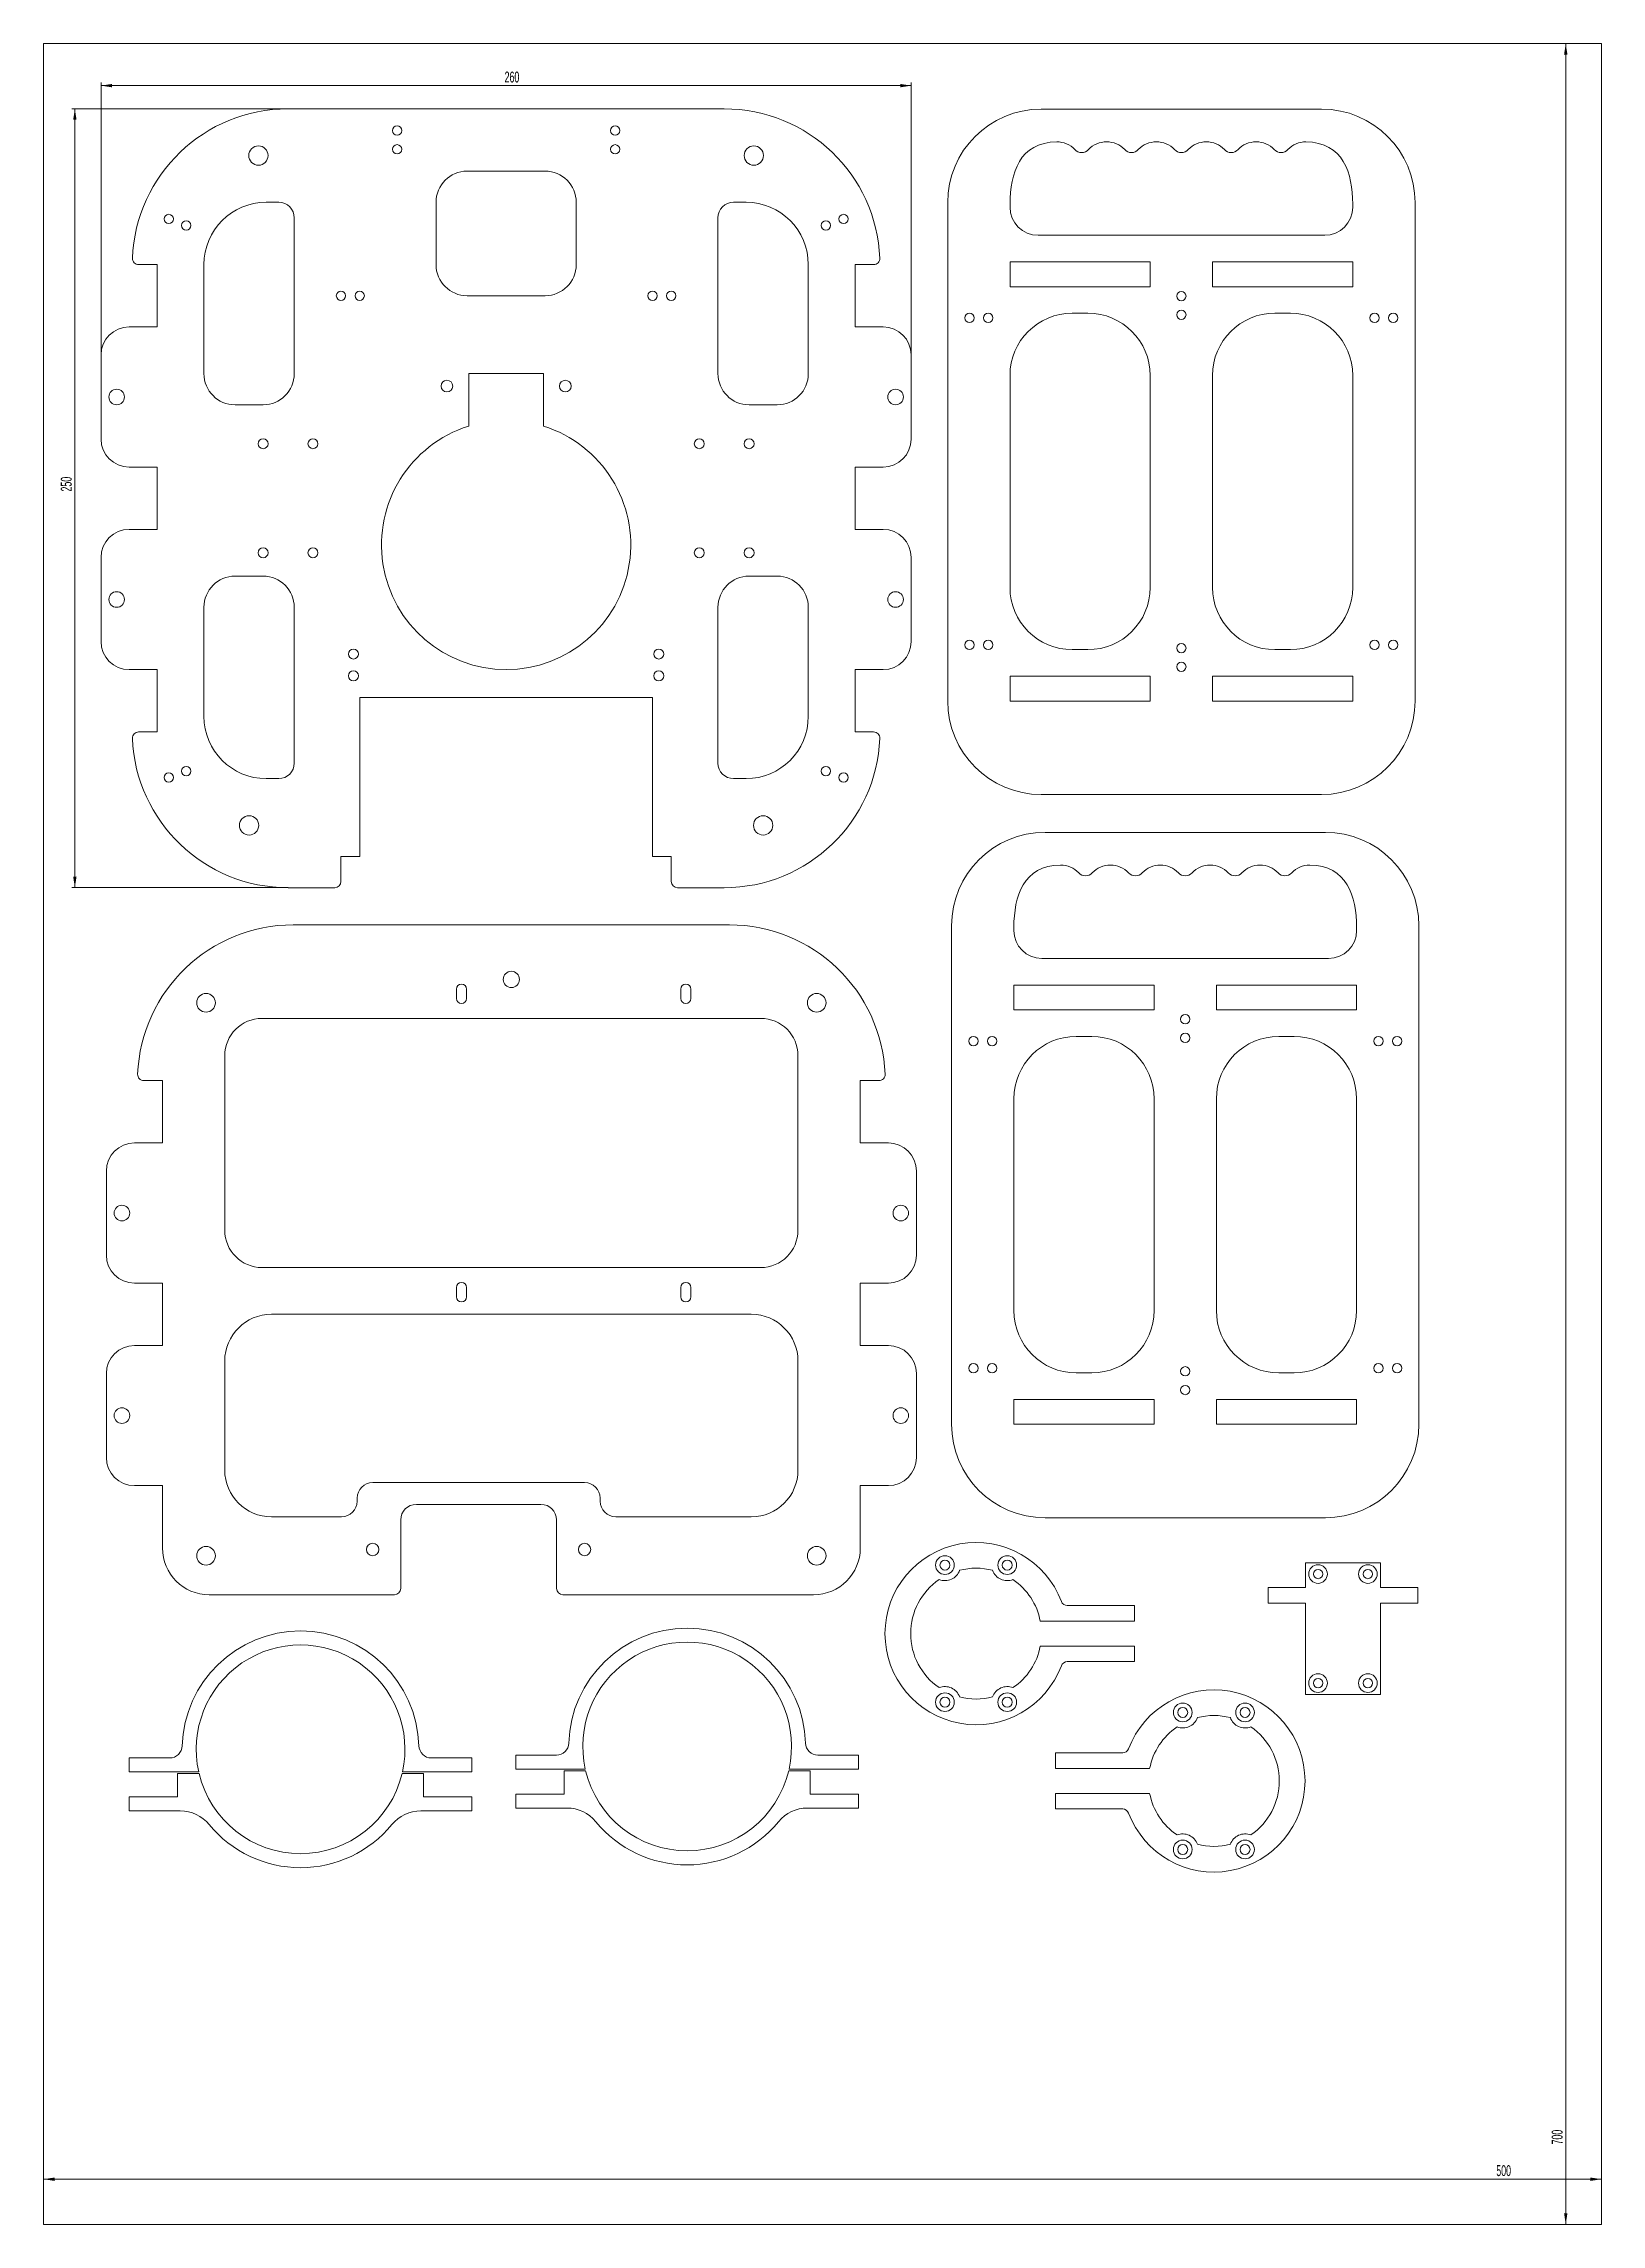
# Model space of a CAD drawing. Header units: millimetres. Extents: x 0 to 500, y 0 to 700.
import ezdxf

# ---------------------------------------------------------------- set-up
doc = ezdxf.new("R2010")
doc.units = ezdxf.units.MM
doc.styles.add('SLDTEXTSTYLE0', font='TXT', dxfattribs={"width": 0.605})
doc.dimstyles.new('SLDDIMSTYLE0', dxfattribs={"dimtxt": 3.5, "dimasz": 3.5, "dimexe": 0, "dimexo": 0.0625, "dimgap": 0.875, "dimtad": 2, "dimrnd": 1e-09, "dimzin": 12, "dimdsep": 46, "dimtxsty": 'SLDTEXTSTYLE0', "dimsah": 1, "dimcen": 0.09, "dimadec": 0, "dimazin": 3, "dimtfac": 1, "dimtdec": 3, "dimtofl": 0, "dimtmove": 0, "dimatfit": 3, "dimfxl": 0, "dimfrac": 2, "dimtolj": 1, "dimtzin": 12, "dimarcsym": 0})

# ---------------------------------------------------------------- blocks, each defined once
blk = doc.blocks.new('_D')
at = {"color": 7, "linetype": 'Continuous', "lineweight": 0}
blk.add_line((488.51, 0.23), (488.51, 700.23), dxfattribs=at)
for points in [[(488.51, 700.23), (487.98, 696.73), (489.05, 696.73)], [(488.51, 0.23), (489.05, 3.73), (487.98, 3.73)]]:
    blk.add_solid(points, dxfattribs=at)
at = {"color": 7, "linetype": 'Continuous', "lineweight": 0, "insert": (484, 25.88), "char_height": 3.5, "attachment_point": 1, "rotation": 90, "style": 'SLDTEXTSTYLE0'}
blk.add_mtext('700', dxfattribs=at)
blk = doc.blocks.new('_D_1')
at = {"color": 7, "linetype": 'Continuous', "lineweight": 0}
blk.add_line((-0.05, 14.73), (499.95, 14.73), dxfattribs=at)
for points in [[(-0.05, 14.73), (3.45, 14.19), (3.45, 15.27)], [(499.95, 14.73), (496.45, 15.27), (496.45, 14.19)]]:
    blk.add_solid(points, dxfattribs=at)
at = {"color": 7, "linetype": 'Continuous', "lineweight": 0, "insert": (466.22, 19.24), "char_height": 3.5, "attachment_point": 1, "style": 'SLDTEXTSTYLE0'}
blk.add_mtext('500', dxfattribs=at)
blk = doc.blocks.new('_D_2')
at = {"color": 7, "linetype": 'Continuous', "lineweight": 0}
for p, q in [((18.4, 600.31), (18.4, 687.74)), ((18.4, 686.74), (278.4, 686.74)), ((278.4, 600.31), (278.4, 687.74))]:
    blk.add_line(p, q, dxfattribs=at)
for points in [[(18.4, 686.74), (21.9, 686.2), (21.9, 687.28)], [(278.4, 686.74), (274.9, 687.28), (274.9, 686.2)]]:
    blk.add_solid(points, dxfattribs=at)
at = {"color": 7, "linetype": 'Continuous', "lineweight": 0, "insert": (147.91, 691.25), "char_height": 3.5, "attachment_point": 1, "style": 'SLDTEXTSTYLE0'}
blk.add_mtext('260', dxfattribs=at)
blk = doc.blocks.new('_D_3')
at = {"color": 7, "linetype": 'Continuous', "lineweight": 0}
for p, q in [((78.39, 679.3), (8.98, 679.3)), ((9.98, 429.3), (9.98, 679.3)), ((78.39, 429.3), (8.98, 429.3))]:
    blk.add_line(p, q, dxfattribs=at)
for points in [[(9.98, 679.3), (9.44, 675.8), (10.51, 675.8)], [(9.98, 429.3), (10.51, 432.8), (9.44, 432.8)]]:
    blk.add_solid(points, dxfattribs=at)
at = {"color": 7, "linetype": 'Continuous', "lineweight": 0, "insert": (5.46, 556.47), "char_height": 3.5, "attachment_point": 1, "rotation": 90, "style": 'SLDTEXTSTYLE0'}
blk.add_mtext('250', dxfattribs=at)

msp = doc.modelspace()

# ---------------------------------------------------------------- linework, layer by layer
at = {"color": 7, "linetype": 'Continuous', "lineweight": 0}
for p, q in [((-0.051, 700.229), (499.949, 700.229)), ((-0.051, 700.229), (-0.051, 0.229)), ((499.949, 700.229), (499.949, 0.229)), ((-0.051, 0.229), (499.949, 0.229))]:
    msp.add_line(p, q, dxfattribs=at)
at = {"color": 7, "linetype": 'Continuous', "lineweight": 15}
for p, q in [((78.398, 679.297), (218.398, 679.297)), ((320.132, 679.202), (410.132, 679.202)), ((135.898, 659.297), (160.898, 659.297)), ((75.398, 649.297), (71.398, 649.297)), ((80.398, 594.297), (80.398, 644.297)), ((125.898, 649.297), (125.898, 629.297)), ((170.898, 649.297), (170.898, 629.297)), ((216.398, 594.297), (216.398, 644.297)), ((221.398, 649.297), (225.398, 649.297)), ((290.132, 489.202), (290.132, 649.202)), ((310.132, 647.702), (310.132, 648.702)), ((420.132, 648.702), (420.132, 647.702)), ((440.132, 649.202), (440.132, 489.202)), ((411.132, 638.702), (319.132, 638.702)), ((310.132, 630.202), (355.132, 630.202)), ((310.132, 622.202), (310.132, 630.202)), ((355.132, 630.202), (355.132, 622.202)), ((375.132, 622.202), (375.132, 630.202)), ((375.132, 630.202), (420.132, 630.202)), ((420.132, 630.202), (420.132, 622.202)), ((30.439, 629.297), (36.398, 629.297)), ((36.398, 629.297), (36.398, 609.297)), ((51.398, 594.297), (51.398, 629.297)), ((245.398, 594.297), (245.398, 629.297)), ((266.356, 629.297), (260.398, 629.297)), ((260.398, 629.297), (260.398, 609.297)), ((135.898, 619.297), (160.898, 619.297)), ((355.132, 622.202), (310.132, 622.202)), ((420.132, 622.202), (375.132, 622.202)), ((36.398, 609.297), (27.398, 609.297)), ((260.398, 609.297), (269.398, 609.297)), ((330.132, 613.702), (335.132, 613.702)), ((395.132, 613.702), (400.132, 613.702)), ((18.398, 600.297), (18.398, 573.297)), ((278.398, 600.297), (278.398, 573.297)), ((160.398, 594.297), (136.398, 594.297)), ((136.398, 594.297), (136.398, 577.455)), ((160.398, 594.297), (160.398, 577.455)), ((310.132, 525.702), (310.132, 593.702)), ((355.132, 593.702), (355.132, 525.702)), ((375.132, 525.702), (375.132, 593.702)), ((420.132, 593.702), (420.132, 525.702)), ((70.398, 584.297), (61.398, 584.297)), ((226.398, 584.297), (235.398, 584.297)), ((27.398, 564.297), (36.398, 564.297)), ((36.398, 544.297), (36.398, 564.297)), ((269.398, 564.297), (260.398, 564.297)), ((260.398, 544.297), (260.398, 564.297)), ((27.398, 544.297), (36.398, 544.297)), ((269.398, 544.297), (260.398, 544.297)), ((18.398, 508.297), (18.398, 535.297)), ((278.398, 508.297), (278.398, 535.297)), ((70.398, 529.297), (61.398, 529.297)), ((226.398, 529.297), (235.398, 529.297)), ((51.398, 519.297), (51.398, 484.297)), ((80.398, 519.297), (80.398, 469.297)), ((216.398, 519.297), (216.398, 469.297)), ((245.398, 519.297), (245.398, 484.297)), ((335.132, 505.702), (330.132, 505.702)), ((400.132, 505.702), (395.132, 505.702)), ((36.398, 499.297), (27.398, 499.297)), ((36.398, 479.297), (36.398, 499.297)), ((260.398, 499.297), (269.398, 499.297)), ((260.398, 479.297), (260.398, 499.297)), ((310.132, 497.202), (355.132, 497.202)), ((310.132, 489.202), (310.132, 497.202)), ((355.132, 497.202), (355.132, 489.202)), ((375.132, 489.202), (375.132, 497.202)), ((375.132, 497.202), (420.132, 497.202)), ((420.132, 497.202), (420.132, 489.202)), ((101.398, 490.297), (195.398, 490.297)), ((101.398, 439.297), (101.398, 490.297)), ((195.398, 439.297), (195.398, 490.297)), ((355.132, 489.202), (310.132, 489.202)), ((420.132, 489.202), (375.132, 489.202)), ((30.439, 479.297), (36.398, 479.297)), ((266.356, 479.297), (260.398, 479.297)), ((75.398, 464.297), (71.398, 464.297)), ((221.398, 464.297), (225.398, 464.297)), ((410.132, 459.202), (320.132, 459.202)), ((321.372, 447.053), (411.372, 447.053)), ((95.398, 439.297), (101.398, 439.297)), ((95.398, 431.297), (95.398, 439.297)), ((201.398, 439.297), (195.398, 439.297)), ((201.398, 431.297), (201.398, 439.297)), ((93.398, 429.297), (78.398, 429.297)), ((203.398, 429.297), (218.398, 429.297)), ((220.084, 417.35), (80.084, 417.35)), ((291.372, 257.053), (291.372, 417.053)), ((311.372, 415.553), (311.372, 416.553)), ((421.372, 416.553), (421.372, 415.553)), ((441.372, 417.053), (441.372, 257.053)), ((412.372, 406.553), (320.372, 406.553)), ((132.484, 396.75), (132.484, 393.75)), ((135.684, 396.75), (135.684, 393.75)), ((204.484, 396.75), (204.484, 393.75)), ((207.684, 396.75), (207.684, 393.75)), ((311.372, 398.053), (356.372, 398.053)), ((311.372, 390.053), (311.372, 398.053)), ((356.372, 398.053), (356.372, 390.053)), ((376.372, 390.053), (376.372, 398.053)), ((376.372, 398.053), (421.372, 398.053)), ((421.372, 398.053), (421.372, 390.053)), ((230.084, 387.35), (70.084, 387.35)), ((356.372, 390.053), (311.372, 390.053)), ((421.372, 390.053), (376.372, 390.053)), ((331.372, 381.553), (336.372, 381.553)), ((396.372, 381.553), (401.372, 381.553)), ((58.084, 319.35), (58.084, 375.35)), ((242.084, 319.35), (242.084, 375.35)), ((32.126, 367.35), (38.084, 367.35)), ((38.084, 367.35), (38.084, 347.35)), ((268.042, 367.35), (262.084, 367.35)), ((262.084, 367.35), (262.084, 347.35)), ((311.372, 293.553), (311.372, 361.553)), ((356.372, 361.553), (356.372, 293.553)), ((376.372, 293.553), (376.372, 361.553)), ((421.372, 361.553), (421.372, 293.553)), ((38.084, 347.35), (29.084, 347.35)), ((262.084, 347.35), (271.084, 347.35)), ((20.084, 338.35), (20.084, 311.35)), ((280.084, 338.35), (280.084, 311.35)), ((29.084, 302.35), (38.084, 302.35)), ((38.084, 282.35), (38.084, 302.35)), ((230.084, 307.35), (70.084, 307.35)), ((271.084, 302.35), (262.084, 302.35)), ((262.084, 282.35), (262.084, 302.35)), ((132.484, 297.95), (132.484, 300.95)), ((135.684, 297.95), (135.684, 300.95)), ((204.484, 297.95), (204.484, 300.95)), ((207.684, 297.95), (207.684, 300.95)), ((227.084, 292.35), (73.084, 292.35)), ((29.084, 282.35), (38.084, 282.35)), ((271.084, 282.35), (262.084, 282.35)), ((20.084, 246.35), (20.084, 273.35)), ((58.084, 277.35), (58.084, 242.35)), ((242.084, 242.35), (242.084, 277.35)), ((280.084, 246.35), (280.084, 273.35)), ((336.372, 273.553), (331.372, 273.553)), ((401.372, 273.553), (396.372, 273.553)), ((311.372, 265.053), (356.372, 265.053)), ((311.372, 257.053), (311.372, 265.053)), ((356.372, 265.053), (356.372, 257.053)), ((376.372, 257.053), (376.372, 265.053)), ((376.372, 265.053), (421.372, 265.053)), ((421.372, 265.053), (421.372, 257.053)), ((356.372, 257.053), (311.372, 257.053)), ((421.372, 257.053), (376.372, 257.053)), ((173.584, 238.35), (105.584, 238.35)), ((38.084, 237.35), (29.084, 237.35)), ((38.084, 217.35), (38.084, 237.35)), ((100.584, 233.35), (100.584, 232.35)), ((119.584, 231.35), (159.584, 231.35)), ((178.584, 233.35), (178.584, 232.35)), ((262.084, 237.35), (271.084, 237.35)), ((262.084, 237.35), (262.084, 217.35)), ((95.584, 227.35), (73.084, 227.35)), ((114.584, 204.35), (114.584, 226.35)), ((164.584, 204.35), (164.584, 226.35)), ((183.584, 227.35), (227.084, 227.35)), ((411.372, 227.053), (321.372, 227.053)), ((405.007, 212.631), (405.007, 204.631)), ((429.007, 212.631), (405.007, 212.631)), ((429.007, 204.631), (429.007, 212.631)), ((393.007, 204.631), (393.007, 199.631)), ((405.007, 204.631), (393.007, 204.631)), ((441.007, 204.631), (429.007, 204.631)), ((441.007, 199.631), (441.007, 204.631)), ((112.584, 202.35), (53.084, 202.35)), ((247.084, 202.35), (166.584, 202.35)), ((350.05, 198.857), (328.5, 198.857)), ((350.05, 193.857), (350.05, 198.857)), ((393.007, 199.631), (405.007, 199.631)), ((405.007, 199.631), (405.007, 170.331)), ((429.007, 199.631), (441.007, 199.631)), ((429.007, 170.331), (429.007, 199.631)), ((319.865, 193.857), (350.05, 193.857)), ((350.05, 185.857), (319.865, 185.857)), ((350.05, 180.857), (350.05, 185.857)), ((328.5, 180.857), (350.05, 180.857)), ((405.007, 170.331), (429.007, 170.331)), ((27.429, 149.944), (40.447, 149.944)), ((27.429, 145.444), (27.429, 149.944)), ((124.411, 149.944), (137.429, 149.944)), ((137.429, 149.944), (137.429, 145.444)), ((151.51, 150.857), (164.528, 150.857)), ((151.51, 146.357), (151.51, 150.857)), ((248.492, 150.857), (261.51, 150.857)), ((261.51, 150.857), (261.51, 146.357)), ((324.773, 151.567), (324.773, 146.567)), ((346.323, 151.567), (324.773, 151.567)), ((49.729, 145.444), (27.429, 145.444)), ((42.929, 137.444), (42.929, 144.944)), ((42.929, 144.944), (49.844, 144.944)), ((115.014, 144.944), (121.929, 144.944)), ((137.429, 145.444), (115.13, 145.444)), ((121.929, 144.944), (121.929, 137.444)), ((173.81, 146.357), (151.51, 146.357)), ((167.01, 138.357), (167.01, 145.857)), ((167.01, 145.857), (173.925, 145.857)), ((239.095, 145.857), (246.01, 145.857)), ((261.51, 146.357), (239.211, 146.357)), ((246.01, 145.857), (246.01, 138.357)), ((324.773, 146.567), (354.957, 146.567)), ((27.429, 137.444), (42.929, 137.444)), ((27.429, 132.944), (27.429, 137.444)), ((121.929, 137.444), (137.429, 137.444)), ((137.429, 137.444), (137.429, 132.944)), ((151.51, 138.357), (167.01, 138.357)), ((151.51, 133.857), (151.51, 138.357)), ((167.906, 133.857), (151.51, 133.857)), ((261.51, 133.857), (245.115, 133.857)), ((246.01, 138.357), (261.51, 138.357)), ((261.51, 138.357), (261.51, 133.857)), ((324.773, 138.567), (324.773, 133.567)), ((354.957, 138.567), (324.773, 138.567)), ((324.773, 133.567), (346.323, 133.567)), ((43.825, 132.944), (27.429, 132.944)), ((137.429, 132.944), (121.034, 132.944))]:
    msp.add_line(p, q, dxfattribs=at)
for centre, radius in [((113.398, 672.297), 1.5), ((183.398, 672.297), 1.5), ((68.898, 664.297), 3.1), ((113.398, 666.297), 1.5), ((183.398, 666.297), 1.5), ((227.898, 664.297), 3.1), ((40.1, 643.937), 1.5), ((256.696, 643.937), 1.5), ((45.738, 641.885), 1.5), ((251.058, 641.885), 1.5), ((95.398, 619.297), 1.5), ((101.398, 619.297), 1.5), ((195.398, 619.297), 1.5), ((201.398, 619.297), 1.5), ((365.132, 619.202), 1.5), ((297.132, 612.202), 1.5), ((303.132, 612.202), 1.5), ((365.132, 613.202), 1.5), ((427.132, 612.202), 1.5), ((433.132, 612.202), 1.5), ((23.398, 586.797), 2.5), ((129.398, 590.297), 1.88), ((167.398, 590.297), 1.88), ((273.398, 586.797), 2.5), ((70.398, 571.797), 1.6), ((86.398, 571.797), 1.6), ((210.398, 571.797), 1.6), ((226.398, 571.797), 1.6), ((70.398, 536.797), 1.6), ((86.398, 536.797), 1.6), ((210.398, 536.797), 1.6), ((226.398, 536.797), 1.6), ((23.398, 521.797), 2.5), ((273.398, 521.797), 2.5), ((99.398, 504.297), 1.6), ((197.398, 504.297), 1.6), ((297.132, 507.202), 1.5), ((303.132, 507.202), 1.5), ((365.132, 506.202), 1.5), ((427.132, 507.202), 1.5), ((433.132, 507.202), 1.5), ((99.398, 497.297), 1.6), ((197.398, 497.297), 1.6), ((365.132, 500.202), 1.5), ((40.1, 464.658), 1.5), ((45.738, 466.71), 1.5), ((251.058, 466.71), 1.5), ((256.696, 464.658), 1.5), ((65.898, 449.297), 3.1), ((230.898, 449.297), 3.1), ((150.084, 399.85), 2.6), ((52.084, 392.35), 3), ((248.084, 392.35), 3), ((366.372, 387.053), 1.5), ((298.372, 380.053), 1.5), ((304.372, 380.053), 1.5), ((366.372, 381.053), 1.5), ((428.372, 380.053), 1.5), ((434.372, 380.053), 1.5), ((25.084, 324.85), 2.5), ((275.084, 324.85), 2.5), ((298.372, 275.053), 1.5), ((304.372, 275.053), 1.5), ((366.372, 274.053), 1.5), ((428.372, 275.053), 1.5), ((434.372, 275.053), 1.5), ((366.372, 268.053), 1.5), ((25.084, 259.85), 2.5), ((275.084, 259.85), 2.5), ((52.084, 214.85), 3), ((105.584, 216.85), 2), ((173.584, 216.85), 2), ((248.084, 214.85), 3), ((289.25, 211.857), 3), ((289.25, 211.857), 1.6), ((309.25, 211.857), 3), ((309.25, 211.857), 1.6), ((409.007, 208.986), 3), ((409.007, 208.986), 1.5), ((425.007, 208.986), 3), ((425.007, 208.986), 1.5), ((409.007, 173.986), 3), ((409.007, 173.986), 1.5), ((425.007, 173.986), 3), ((425.007, 173.986), 1.5), ((289.25, 167.857), 3), ((289.25, 167.857), 1.6), ((309.25, 167.857), 3), ((309.25, 167.857), 1.6), ((365.573, 164.567), 3), ((365.573, 164.567), 1.6), ((385.573, 164.567), 3), ((385.573, 164.567), 1.6), ((365.573, 120.567), 3), ((365.573, 120.567), 1.6), ((385.573, 120.567), 3), ((385.573, 120.567), 1.6)]:
    msp.add_circle(centre, radius, dxfattribs=at)
for centre, radius, start, end in [((78.398, 629.297), 50, 90, 177.611985), ((218.398, 629.297), 50, 2.388015, 90), ((320.132, 649.202), 30, 90, 180), ((410.132, 649.202), 30, 0, 90), ((325.132, 660.702), 8, 43.341758, 90), ((333.132, 668.252), 3, 223.341758, 316.658242), ((341.132, 660.702), 8, 43.341758, 136.658242), ((349.132, 668.252), 3, 223.341758, 316.658242), ((357.132, 660.702), 8, 43.341758, 136.658242), ((365.132, 668.252), 3, 223.341758, 316.658242), ((373.132, 660.702), 8, 43.341758, 136.658242), ((381.132, 668.252), 3, 223.341758, 316.658242), ((389.132, 660.702), 8, 43.341758, 136.658242), ((397.132, 668.252), 3, 223.341758, 316.658242), ((405.132, 660.702), 8, 90, 136.658242), ((135.898, 649.297), 10, 90, 180), ((160.898, 649.297), 10, 0, 90), ((71.398, 629.297), 20, 90, 180), ((75.398, 644.297), 5, 0, 90), ((221.398, 644.297), 5, 90, 180), ((225.398, 629.297), 20, 0, 90), ((319.132, 647.702), 9, 180, 270), ((411.132, 647.702), 9, 270, 0), ((30.439, 631.297), 2, 177.611985, 270), ((266.356, 631.297), 2, 270, 2.388015), ((135.898, 629.297), 10, 180, 270), ((160.898, 629.297), 10, 270, 0), ((27.398, 600.297), 9, 90, 180), ((269.398, 600.297), 9, 0, 90), ((330.132, 593.702), 20, 90, 180), ((335.132, 593.702), 20, 0, 90), ((395.132, 593.702), 20, 90, 180), ((400.132, 593.702), 20, 0, 90), ((61.398, 594.297), 10, 180, 270), ((70.398, 594.297), 10, 270, 0), ((226.398, 594.297), 10, 180, 270), ((235.398, 594.297), 10, 270, 0), ((148.398, 539.297), 40, 107.457603, 72.542397), ((27.398, 573.297), 9, 180, 270), ((269.398, 573.297), 9, 270, 0), ((27.398, 535.297), 9, 90, 180), ((269.398, 535.297), 9, 0, 90), ((61.398, 519.297), 10, 90, 180), ((70.398, 519.297), 10, 0, 90), ((226.398, 519.297), 10, 90, 180), ((235.398, 519.297), 10, 0, 90), ((330.132, 525.702), 20, 180, 270), ((335.132, 525.702), 20, 270, 0), ((395.132, 525.702), 20, 180, 270), ((400.132, 525.702), 20, 270, 0), ((27.398, 508.297), 9, 180, 270), ((269.398, 508.297), 9, 270, 0), ((71.398, 484.297), 20, 180, 270), ((225.398, 484.297), 20, 270, 0), ((320.132, 489.202), 30, 180, 270), ((410.132, 489.202), 30, 270, 0), ((30.439, 477.297), 2, 90, 182.388015), ((78.398, 479.297), 50, 182.388015, 270), ((218.398, 479.297), 50, 270, 357.611985), ((266.356, 477.297), 2, 357.611985, 90), ((75.398, 469.297), 5, 270, 0), ((221.398, 469.297), 5, 180, 270), ((321.372, 417.053), 30, 90, 180), ((411.372, 417.053), 30, 0, 90), ((326.372, 428.553), 8, 43.341758, 90), ((334.372, 436.103), 3, 223.341758, 316.658242), ((342.372, 428.553), 8, 43.341758, 136.658242), ((350.372, 436.103), 3, 223.341758, 316.658242), ((358.372, 428.553), 8, 43.341758, 136.658242), ((366.372, 436.103), 3, 223.341758, 316.658242), ((374.372, 428.553), 8, 43.341758, 136.658242), ((382.372, 436.103), 3, 223.341758, 316.658242), ((390.372, 428.553), 8, 43.341758, 136.658242), ((398.372, 436.103), 3, 223.341758, 316.658242), ((406.372, 428.553), 8, 90, 136.658242), ((93.398, 431.297), 2, 270, 0), ((203.398, 431.297), 2, 180, 270), ((80.084, 367.35), 50, 90, 177.611985), ((220.084, 367.35), 50, 2.388015, 90), ((320.372, 415.553), 9, 180, 270), ((412.372, 415.553), 9, 270, 0), ((134.084, 396.75), 1.6, 0, 180), ((134.084, 393.75), 1.6, 180, 0), ((206.084, 396.75), 1.6, 0, 180), ((206.084, 393.75), 1.6, 180, 0), ((70.084, 375.35), 12, 90, 180), ((230.084, 375.35), 12, 0, 90), ((331.372, 361.553), 20, 90, 180), ((336.372, 361.553), 20, 0, 90), ((396.372, 361.553), 20, 90, 180), ((401.372, 361.553), 20, 0, 90), ((32.126, 369.35), 2, 177.611985, 270), ((268.042, 369.35), 2, 270, 2.388015), ((29.084, 338.35), 9, 90, 180), ((271.084, 338.35), 9, 0, 90), ((70.084, 319.35), 12, 180, 270), ((230.084, 319.35), 12, 270, 0), ((29.084, 311.35), 9, 180, 270), ((271.084, 311.35), 9, 270, 0), ((134.084, 300.95), 1.6, 0, 180), ((206.084, 300.95), 1.6, 0, 180), ((134.084, 297.95), 1.6, 180, 0), ((206.084, 297.95), 1.6, 180, 0), ((73.084, 277.35), 15, 90, 180), ((227.084, 277.35), 15, 0, 90), ((331.372, 293.553), 20, 180, 270), ((336.372, 293.553), 20, 270, 0), ((396.372, 293.553), 20, 180, 270), ((401.372, 293.553), 20, 270, 0), ((29.084, 273.35), 9, 90, 180), ((271.084, 273.35), 9, 0, 90), ((321.372, 257.053), 30, 180, 270), ((411.372, 257.053), 30, 270, 0), ((29.084, 246.35), 9, 180, 270), ((271.084, 246.35), 9, 270, 0), ((73.084, 242.35), 15, 180, 270), ((105.584, 233.35), 5, 90, 180), ((173.584, 233.35), 5, 0, 90), ((227.084, 242.35), 15, 270, 0), ((95.584, 232.35), 5, 270, 0), ((119.584, 226.35), 5, 90, 180), ((159.584, 226.35), 5, 0, 90), ((183.584, 232.35), 5, 180, 270), ((53.084, 217.35), 15, 180, 270), ((247.084, 217.35), 15, 270, 0), ((299.25, 189.857), 29.25, 20.609693, 339.390307), ((289.25, 211.857), 5, 248.48623, 340.401679), ((299.25, 189.857), 21, 75.410694, 104.589306), ((309.25, 211.857), 5, 199.598321, 291.51377), ((112.584, 204.35), 2, 270, 0), ((166.584, 204.35), 2, 180, 270), ((299.25, 189.857), 21, 124.298603, 235.701397), ((299.25, 189.857), 21, 10.980575, 55.701397), ((328.5, 200.857), 2, 200.609693, 270), ((82.429, 152.72), 38, 1.670407, 178.329593), ((206.51, 153.632), 38, 1.670407, 178.329593), ((82.429, 152.72), 33.5, 347.456246, 192.543754), ((206.51, 153.632), 33.5, 347.456246, 192.543754), ((299.25, 189.857), 21, 304.298603, 349.019425), ((328.5, 178.857), 2, 90, 159.390307), ((289.25, 167.857), 5, 19.598321, 111.51377), ((299.25, 189.857), 21, 255.410694, 284.589306), ((309.25, 167.857), 5, 68.48623, 160.401679), ((375.573, 142.567), 29.25, 200.609693, 159.390307), ((365.573, 164.567), 5, 248.48623, 340.401679), ((375.573, 142.567), 21, 75.410694, 104.589306), ((385.573, 164.567), 5, 199.598321, 291.51377), ((164.528, 154.857), 4, 270, 358.329593), ((248.492, 154.857), 4, 181.670407, 270), ((375.573, 142.567), 21, 124.298603, 169.019425), ((375.573, 142.567), 21, 304.298603, 55.701397), ((40.447, 153.944), 4, 270, 358.329593), ((124.411, 153.944), 4, 181.670407, 270), ((346.323, 153.567), 2, 270, 339.390307), ((82.429, 152.72), 33.5, 193.421356, 346.578644), ((206.51, 153.632), 33.5, 193.421356, 346.578644), ((167.906, 121.857), 12, 39.458119, 90), ((245.115, 121.857), 12, 90, 140.541881), ((346.323, 131.567), 2, 20.609693, 90), ((375.573, 142.567), 21, 190.980575, 235.701397), ((43.825, 120.944), 12, 39.458119, 90), ((82.429, 152.72), 38, 219.458119, 320.541881), ((121.034, 120.944), 12, 90, 140.541881), ((206.51, 153.632), 38, 219.458119, 320.541881), ((365.573, 120.567), 5, 19.598321, 111.51377), ((375.573, 142.567), 21, 255.410694, 284.589306), ((385.573, 120.567), 5, 68.48623, 160.401679)]:
    msp.add_arc(centre, radius, start, end, dxfattribs=at)
for points in [[(310.132, 648.702), (310.157, 658.67), (313.189, 668.583), (325.132, 668.702)], [(405.132, 668.702), (417.076, 668.583), (420.108, 658.67), (420.132, 648.702)], [(311.372, 416.553), (311.396, 426.521), (314.428, 436.434), (326.372, 436.553)], [(406.372, 436.553), (418.316, 436.434), (421.348, 426.521), (421.372, 416.553)]]:
    msp.add_open_spline(points, degree=3, dxfattribs=at)

# ---------------------------------------------------------------- dimensions: what is measured, and where the dimension line sits
at = {"color": 7, "linetype": 'Continuous', "lineweight": 0}
for base, p1, p2, picture, middle in [((488.514, 700.229), (499.949, 0.229), (499.949, 700.229), '_D', (488.514, 29.89)), ((9.975, 679.297), (78.398, 429.297), (78.398, 679.297), '_D_3', (9.975, 560.483))]:
    dim = msp.add_linear_dim(base=base, p1=p1, p2=p2, angle=90, dimstyle='SLDDIMSTYLE0', dxfattribs=at)
    dim.commit()
    dim.dimension.update_dxf_attribs({"geometry": picture, "text_midpoint": middle, "dimtype": 160})
for base, p1, p2, picture, middle in [((278.398, 686.74), (18.398, 600.297), (278.398, 600.297), '_D_2', (151.924, 686.74)), ((499.949, 14.731), (-0.051, 0.229), (499.949, 0.229), '_D_1', (470.228, 14.731))]:
    dim = msp.add_linear_dim(base=base, p1=p1, p2=p2, dimstyle='SLDDIMSTYLE0', dxfattribs=at)
    dim.commit()
    dim.dimension.update_dxf_attribs({"geometry": picture, "text_midpoint": middle, "dimtype": 160})

doc.saveas('drawing.dxf')
